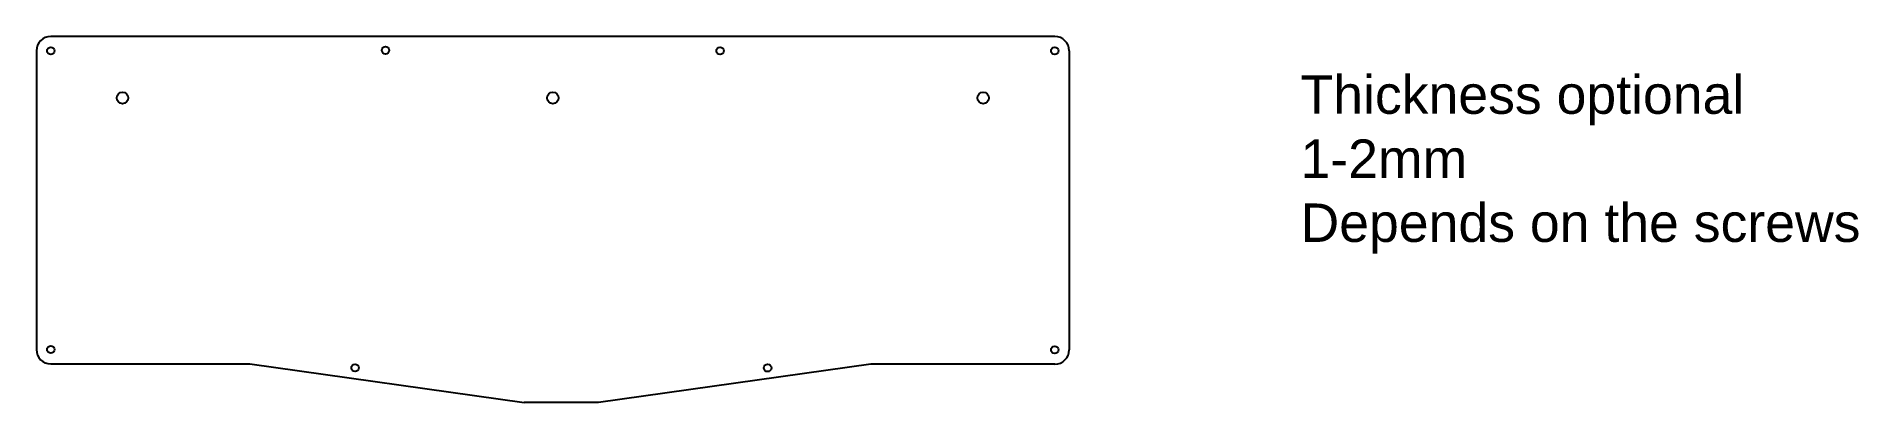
# Model space of a CAD drawing. Header units: millimetres. Extents: x 1949 to 2457, y 1569 to 1671.
import ezdxf

# ---------------------------------------------------------------- set-up
doc = ezdxf.new("R2010")
doc.units = ezdxf.units.MM
doc.styles.get("Standard").update_dxf_attribs({"font": 'arial.ttf'})

msp = doc.modelspace()

# ---------------------------------------------------------------- linework, layer by layer
at = {"color": 0}
for p, q in [((2232.91, 1670.65), (1952.93, 1670.65)), ((1948.93, 1666.65), (1948.93, 1583.48)), ((2236.91, 1666.65), (2236.91, 1583.39)), ((1952.93, 1579.48), (2008.41, 1579.48)), ((2008.41, 1579.48), (2084.9, 1568.72)), ((2181.59, 1579.39), (2105.71, 1568.72)), ((2232.91, 1579.39), (2181.59, 1579.39))]:
    msp.add_line(p, q, dxfattribs=at)
at = {"linetype": 'Continuous'}
msp.add_line((2105.71, 1568.72), (2084.9, 1568.72), dxfattribs=at)
for centre, radius in [((1952.93, 1666.65), 1.05), ((2046.26, 1666.81), 1.05), ((2139.58, 1666.65), 1.05), ((2232.91, 1666.65), 1.05), ((1972.92, 1653.54), 1.6), ((2092.92, 1653.54), 1.6), ((2212.92, 1653.54), 1.6), ((1952.93, 1583.48), 1.05), ((2232.91, 1583.39), 1.05), ((2037.79, 1578.38), 1.05), ((2152.82, 1578.37), 1.05)]:
    msp.add_circle(centre, radius, dxfattribs=at)
for centre, start, end in [((1952.93, 1666.65), 90, 180), ((2232.91, 1666.65), 0, 90), ((1952.93, 1583.48), 180, 270), ((2232.91, 1583.39), 270, 0)]:
    msp.add_arc(centre, 4, start, end, dxfattribs=at)

# ---------------------------------------------------------------- texts
at = {"linetype": 'Continuous', "insert": (2301.43, 1659.81), "char_height": 10.6982, "attachment_point": 1}
msp.add_mtext_dynamic_manual_height_columns('Thickness optional\\P1-2mm\\PDepends on the screws', width=148.1364, gutter_width=1, heights=[0], dxfattribs=at)

doc.saveas('drawing.dxf')
